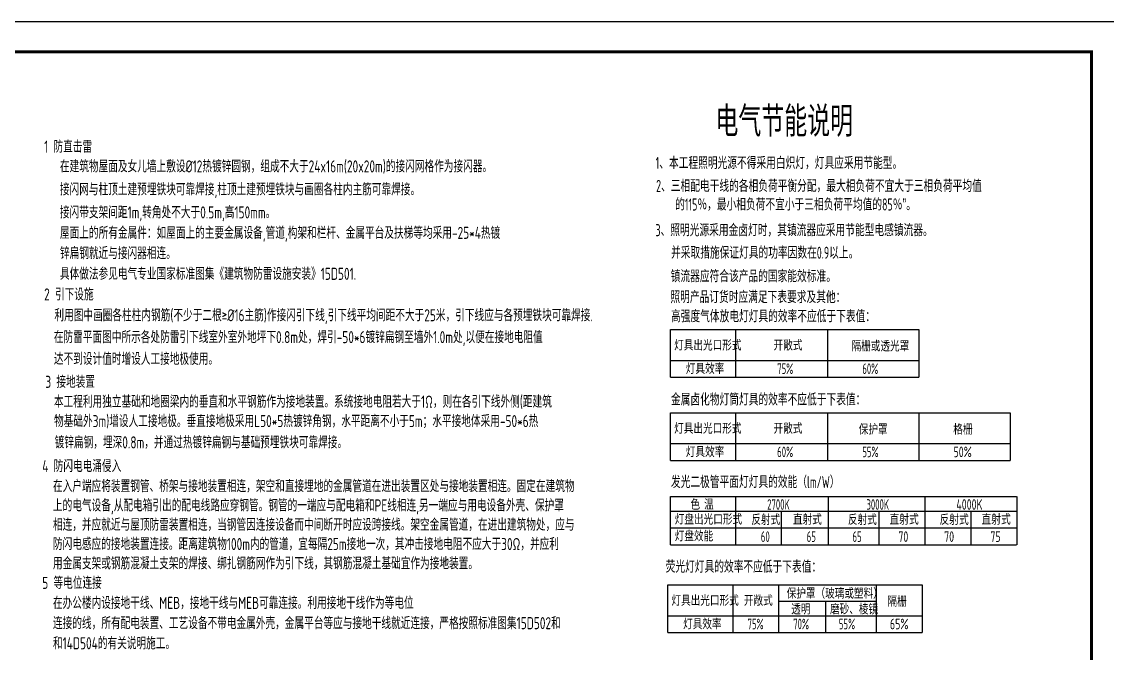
# Model space of a CAD drawing. Extents: x 6250600 to 6678662, y -692028 to -290561.
# Drawn here: x 6283909 to 6319872, y -351291 to -330379 of the extents above; entities that cross this region are included whole.
import ezdxf

# ---------------------------------------------------------------- set-up
doc = ezdxf.new("R2010")
doc.units = 0
doc.header["$LTSCALE"] = 1000
doc.header["$MEASUREMENT"] = 0
doc.layers.get('0').update_dxf_attribs({"linetype": 'CONTINUOUS'})
doc.layers.add('电气', color=7, linetype='CONTINUOUS')
doc.styles.add('SCEI', font='sceie.shx', dxfattribs={"width": 0.8, "height": 400, "bigfont": 'sceic.shx'})
doc.styles.add('sceic', font='sceie.shx', dxfattribs={"width": 0.8, "bigfont": 'sceic.shx'})
doc.styles.add('sceie', font='sceie.shx', dxfattribs={"width": 0.7, "bigfont": 'sceic.shx'})

msp = doc.modelspace()

# ---------------------------------------------------------------- linework, layer by layer
at = {"color": 0}
msp.add_lwpolyline([(6260946.9, -372378.7), (6320346.9, -372378.7), (6320346.9, -330378.7), (6260946.9, -330378.7), (6260946.9, -372378.7)], dxfattribs=at)
at = {"color": 0, "const_width": 100}
msp.add_lwpolyline([(6319346.9, -371378.7), (6263446.9, -371378.7), (6263446.9, -331378.7), (6319346.9, -331378.7)], close=True, dxfattribs=at)
at = {"layer": '电气'}
for p, q in [((6305398.1, -340575.1), (6313633.8, -340575.1)), ((6305398.1, -342152.2), (6305398.1, -340575.1)), ((6307567.2, -342152.2), (6307567.2, -340575.1)), ((6310612.6, -342152.2), (6310612.6, -340575.1)), ((6313633.8, -340575.1), (6313633.8, -342152.2)), ((6305398.1, -341595), (6313633.8, -341595)), ((6305398.1, -342152.2), (6313633.8, -342152.2)), ((6305398.1, -343330.2), (6316655.1, -343330.2)), ((6305398.1, -344907.3), (6305398.1, -343330.2)), ((6307567.2, -344907.3), (6307567.2, -343330.2)), ((6310612.6, -344907.3), (6310612.6, -343330.2)), ((6313633.8, -343330.2), (6313633.8, -344907.3)), ((6316655.1, -343330.2), (6316655.1, -344907.3)), ((6305398.1, -344350.1), (6316655.1, -344350.1)), ((6305398.1, -344907.3), (6316655.1, -344907.3)), ((6305398.1, -347696), (6305398.1, -346102.2)), ((6305398.1, -346102.2), (6316866.7, -346102.2)), ((6307567.2, -347696), (6307567.2, -346102.2)), ((6310633, -347696), (6310633, -346102.2)), ((6313831.4, -346102.2), (6313831.4, -347696)), ((6316879.2, -346102.2), (6316879.2, -347696)), ((6305398.1, -346581.6), (6316866.7, -346581.6)), ((6309080.2, -347696), (6309080.2, -346581.6)), ((6312313.7, -347696), (6312313.7, -346581.6)), ((6315349.1, -346581.6), (6315349.1, -347696)), ((6305398.1, -347138.8), (6316866.7, -347138.8)), ((6305398.1, -347696), (6316866.7, -347696)), ((6305308.5, -349028.7), (6313741.8, -349028.7)), ((6305308.5, -350605.8), (6305308.5, -349028.7)), ((6307477.6, -350605.8), (6307477.6, -349028.7)), ((6308990.6, -350605.8), (6308990.6, -349028.7)), ((6312224.1, -350605.8), (6312224.1, -349028.7)), ((6313741.8, -349028.7), (6313741.8, -350605.8)), ((6308990.6, -349569.1), (6312224.1, -349569.1)), ((6310543.4, -350605.8), (6310543.4, -349569.1)), ((6305308.5, -350048.6), (6313741.8, -350048.6)), ((6305308.5, -350605.8), (6313741.8, -350605.8))]:
    msp.add_line(p, q, dxfattribs=at)

# ---------------------------------------------------------------- texts
at = {"layer": '电气', "color": 2, "style": 'SCEI', "width": 0.8}
msp.add_text('电气节能说明', height=1000, dxfattribs=at).set_placement((6306889.8, -334184.1))
at = {"layer": '电气'}
for s, height, style, width, p in [('1 防直击雷', 400, 'sceic', 0.8, (6284652.3, -334715.3)), ('1、本工程照明光源不得采用白炽灯，灯具应采用节能型。', 400, 'sceie', 0.7, (6304909.7, -335256.3)), ('在建筑物屋面及女儿墙上敷设%%C12热镀锌圆钢，组成不大于24x16m(20x20m)的接闪网格作为接闪器。', 400, 'sceic', 0.8, (6285175.3, -335368.4)), ('接闪网与柱顶土建预埋铁块可靠焊接,柱顶土建预埋铁块与画圈各柱内主筋可靠焊接。', 400, 'sceic', 0.8, (6285175.3, -336130.5)), ('2、三相配电干线的各相负荷平衡分配，最大相负荷不宜大于三相负荷平均值', 400, 'sceie', 0.7, (6304926.2, -336015.8)), ('的115％，最小相负荷不宜小于三相负荷平均值的85％”。', 400, 'sceie', 0.7, (6305557, -336630.4)), ('接闪带支架间距1m,转角处不大于0.5m,高150mm。', 400, 'sceic', 0.8, (6285175.3, -336892.6)), ('屋面上的所有金属件：如屋面上的主要金属设备,管道,构架和栏杆、金属平台及扶梯等均采用-25*4热镀', 400, 'sceic', 0.8, (6285175.3, -337569.8)), ('3、照明光源采用金卤灯时，其镇流器应采用节能型电感镇流器。', 400, 'sceie', 0.7, (6304905.1, -337481.6)), ('锌扁钢就近与接闪器相连。', 400, 'sceic', 0.8, (6285175.3, -338242.8)), ('并采取措施保证灯具的功率因数在0.9以上。', 400, 'sceie', 0.7, (6305419, -338227.5)), ('具体做法参见电气专业国家标准图集《建筑物防雷设施安装》15D501.', 400, 'sceic', 0.8, (6285175.3, -338926)), ('镇流器应符合该产品的国家能效标准。', 400, 'sceie', 0.7, (6305409.1, -339004.6)), ('2 引下设施', 400, 'sceic', 0.8, (6284652.3, -339608.7)), ('照明产品订货时应满足下表要求及其他：', 400, 'sceie', 0.7, (6305399.2, -339697.6)), ('利用图中画圈各柱柱内钢筋(不少于二根≥%%C16主筋)作接闪引下线,引下线平均间距不大于25米，引下线应与各预埋铁块可靠焊接.', 400, 'sceic', 0.8, (6284991.9, -340298.2)), ('高强度气体放电灯灯具的效率不应低于下表值：', 400, 'sceie', 0.7, (6305417.1, -340332.9)), ('在防雷平面图中所示各处防雷引下线室外室外地坪下0.8m处，焊引-50*6镀锌扁钢至墙外1.0m处,以便在接地电阻值', 400, 'sceic', 0.8, (6284974.1, -341022.8)), ('灯具出光口形式', 350, 'sceie', 0.7, (6305523.2, -341266.7)), ('开敞式', 350, 'sceie', 0.7, (6308816.8, -341266.7)), ('隔栅或透光罩', 350, 'sceie', 0.7, (6311399.8, -341296.5)), ('达不到设计值时增设人工接地极使用。', 400, 'sceic', 0.8, (6284975, -341743.5)), ('灯具效率', 350, 'sceie', 0.7, (6305909.9, -342042.8)), ('75%', 350, 'sceie', 0.7, (6308936.2, -342042.8)), ('60%', 350, 'sceie', 0.7, (6311756.1, -342042.8)), ('3 接地装置', 400, 'sceic', 0.8, (6284692, -342503.8)), ('本工程利用独立基础和地圈梁内的垂直和水平钢筋作为接地装置。系统接地电阻若大于1Ω，则在各引下线外侧(距建筑', 400, 'sceic', 0.8, (6284976.4, -343160.2)), ('金属卤化物灯筒灯具的效率不应低于下表值：', 400, 'sceie', 0.7, (6305417.1, -343088.1)), ('物基础外3m)增设人工接地极。垂直接地极采用L50*5热镀锌角钢，水平距离不小于5m；水平接地体采用-50*6热', 400, 'sceic', 0.8, (6284980.2, -343804)), ('灯具出光口形式', 350, 'sceie', 0.7, (6305523.2, -344021.8)), ('开敞式', 350, 'sceie', 0.7, (6308816.8, -344021.8)), ('保护罩', 350, 'sceie', 0.7, (6311638.6, -344051.7)), ('格栅', 350, 'SCEI', 0.8, (6314767.1, -344051.7)), ('镀锌扁钢，埋深0.8m，并通过热镀锌扁钢与基础预埋铁块可靠焊接。', 400, 'sceic', 0.8, (6285000, -344507.8)), ('灯具效率', 350, 'sceie', 0.7, (6305909.9, -344797.9)), ('60%%%', 350, 'sceie', 0.7, (6308936.2, -344797.9)), ('55%%%', 350, 'sceie', 0.7, (6311756.1, -344797.9)), ('50%%%', 350, 'SCEI', 0.8, (6314777.4, -344797.9)), ('4 防闪电电涌侵入', 400, 'sceic', 0.8, (6284589.2, -345293.5)), ('在入户端应将装置钢管、桥架与接地装置相连，架空和直接埋地的金属管道在进出装置区处与接地装置相连。固定在建筑物', 400, 'sceic', 0.8, (6284944.3, -345956.8)), ('发光二极管平面灯灯具的效能（lm/W）', 400, 'sceie', 0.7, (6305417.1, -345819.5)), ('上的电气设备,从配电箱引出的配电线路应穿钢管。钢管的一端应与配电箱和PE线相连,另一端应与用电设备外壳、保护罩', 400, 'sceic', 0.8, (6284944.3, -346595.9)), ('色 温', 350, 'sceie', 0.7, (6306063.2, -346539.1)), ('2700K', 350, 'sceie', 0.7, (6308603.9, -346539.1)), ('3000K', 350, 'sceie', 0.7, (6311893.5, -346539.1)), ('4000K', 350, 'SCEI', 0.8, (6314870.8, -346539.1)), ('灯盘出光口形式', 350, 'sceie', 0.7, (6305542.4, -347029.4)), ('反射式', 350, 'sceie', 0.7, (6308081.5, -347041.7)), ('直射式', 350, 'sceie', 0.7, (6309459.5, -347035.2)), ('反射式', 350, 'sceie', 0.7, (6311279.9, -347041.7)), ('直射式', 350, 'SCEI', 0.8, (6312657.9, -347035.2)), ('反射式', 350, 'SCEI', 0.8, (6314315.2, -347041.7)), ('直射式', 350, 'SCEI', 0.8, (6315705.7, -347035.2)), ('相连，并应就近与屋顶防雷装置相连，当钢管因连接设备而中间断开时应设跨接线。架空金属管道，在进出建筑物处，应与', 400, 'sceic', 0.8, (6284944.3, -347235)), ('灯盘效能', 350, 'sceie', 0.7, (6305542.4, -347586.6)), ('60', 350, 'sceie', 0.7, (6308396.3, -347604)), ('65', 350, 'sceie', 0.7, (6309913.9, -347604)), ('65', 350, 'sceie', 0.7, (6311431.6, -347604)), ('70', 350, 'SCEI', 0.8, (6312949.3, -347604)), ('70', 350, 'SCEI', 0.8, (6314466.9, -347604)), ('75', 350, 'SCEI', 0.8, (6315997.1, -347604)), ('防闪电感应的接地装置连接。距离建筑物100m内的管道，宜每隔25m接地一次，其冲击接地电阻不应大于30Ω，并应利', 400, 'sceic', 0.8, (6284944.3, -347874.1)), ('用金属支架或钢筋混凝土支架的焊接、绑扎钢筋网作为引下线，其钢筋混凝土基础宜作为接地装置。', 400, 'sceic', 0.8, (6284944.3, -348513.2)), ('荧光灯灯具的效率不应低于下表值：', 400, 'sceie', 0.7, (6305241.4, -348625.8)), ('5 等电位连接', 400, 'sceic', 0.8, (6284589.2, -349160.1)), ('保护罩（玻璃或塑料）', 350, 'sceie', 0.7, (6309250.4, -349482.6)), ('在办公楼内设接地干线、MEB，接地干线与MEB可靠连接。利用接地干线作为等电位', 400, 'sceic', 0.8, (6284944.3, -349823.5)), ('灯具出光口形式', 350, 'sceie', 0.7, (6305433.6, -349720.3)), ('开敞式', 350, 'sceie', 0.7, (6307834.9, -349720.3)), ('隔栅', 350, 'SCEI', 0.8, (6312587.3, -349750.2)), ('透明', 350, 'sceie', 0.7, (6309400.2, -350006)), ('磨砂、棱镜', 350, 'sceie', 0.7, (6310686.2, -350006)), ('连接的线，所有配电装置、工艺设备不带电金属外壳，金属平台等应与接地干线就近连接，严格按照标准图集15D502和', 400, 'sceic', 0.8, (6284944.3, -350493.5)), ('灯具效率', 350, 'sceie', 0.7, (6305820.3, -350496.4)), ('75%', 350, 'sceie', 0.7, (6307954.4, -350496.4)), ('70%', 350, 'sceie', 0.7, (6309467.4, -350496.4)), ('55%', 350, 'sceie', 0.7, (6310980.4, -350496.4)), ('65%', 350, 'SCEI', 0.8, (6312670.6, -350496.4)), ('和14D504的有关说明施工。', 400, 'sceic', 0.8, (6284944.3, -351159.7))]:
    msp.add_text(s, height=height, dxfattribs=dict(at, style=style, width=width)).set_placement(p)

doc.saveas('drawing.dxf')
